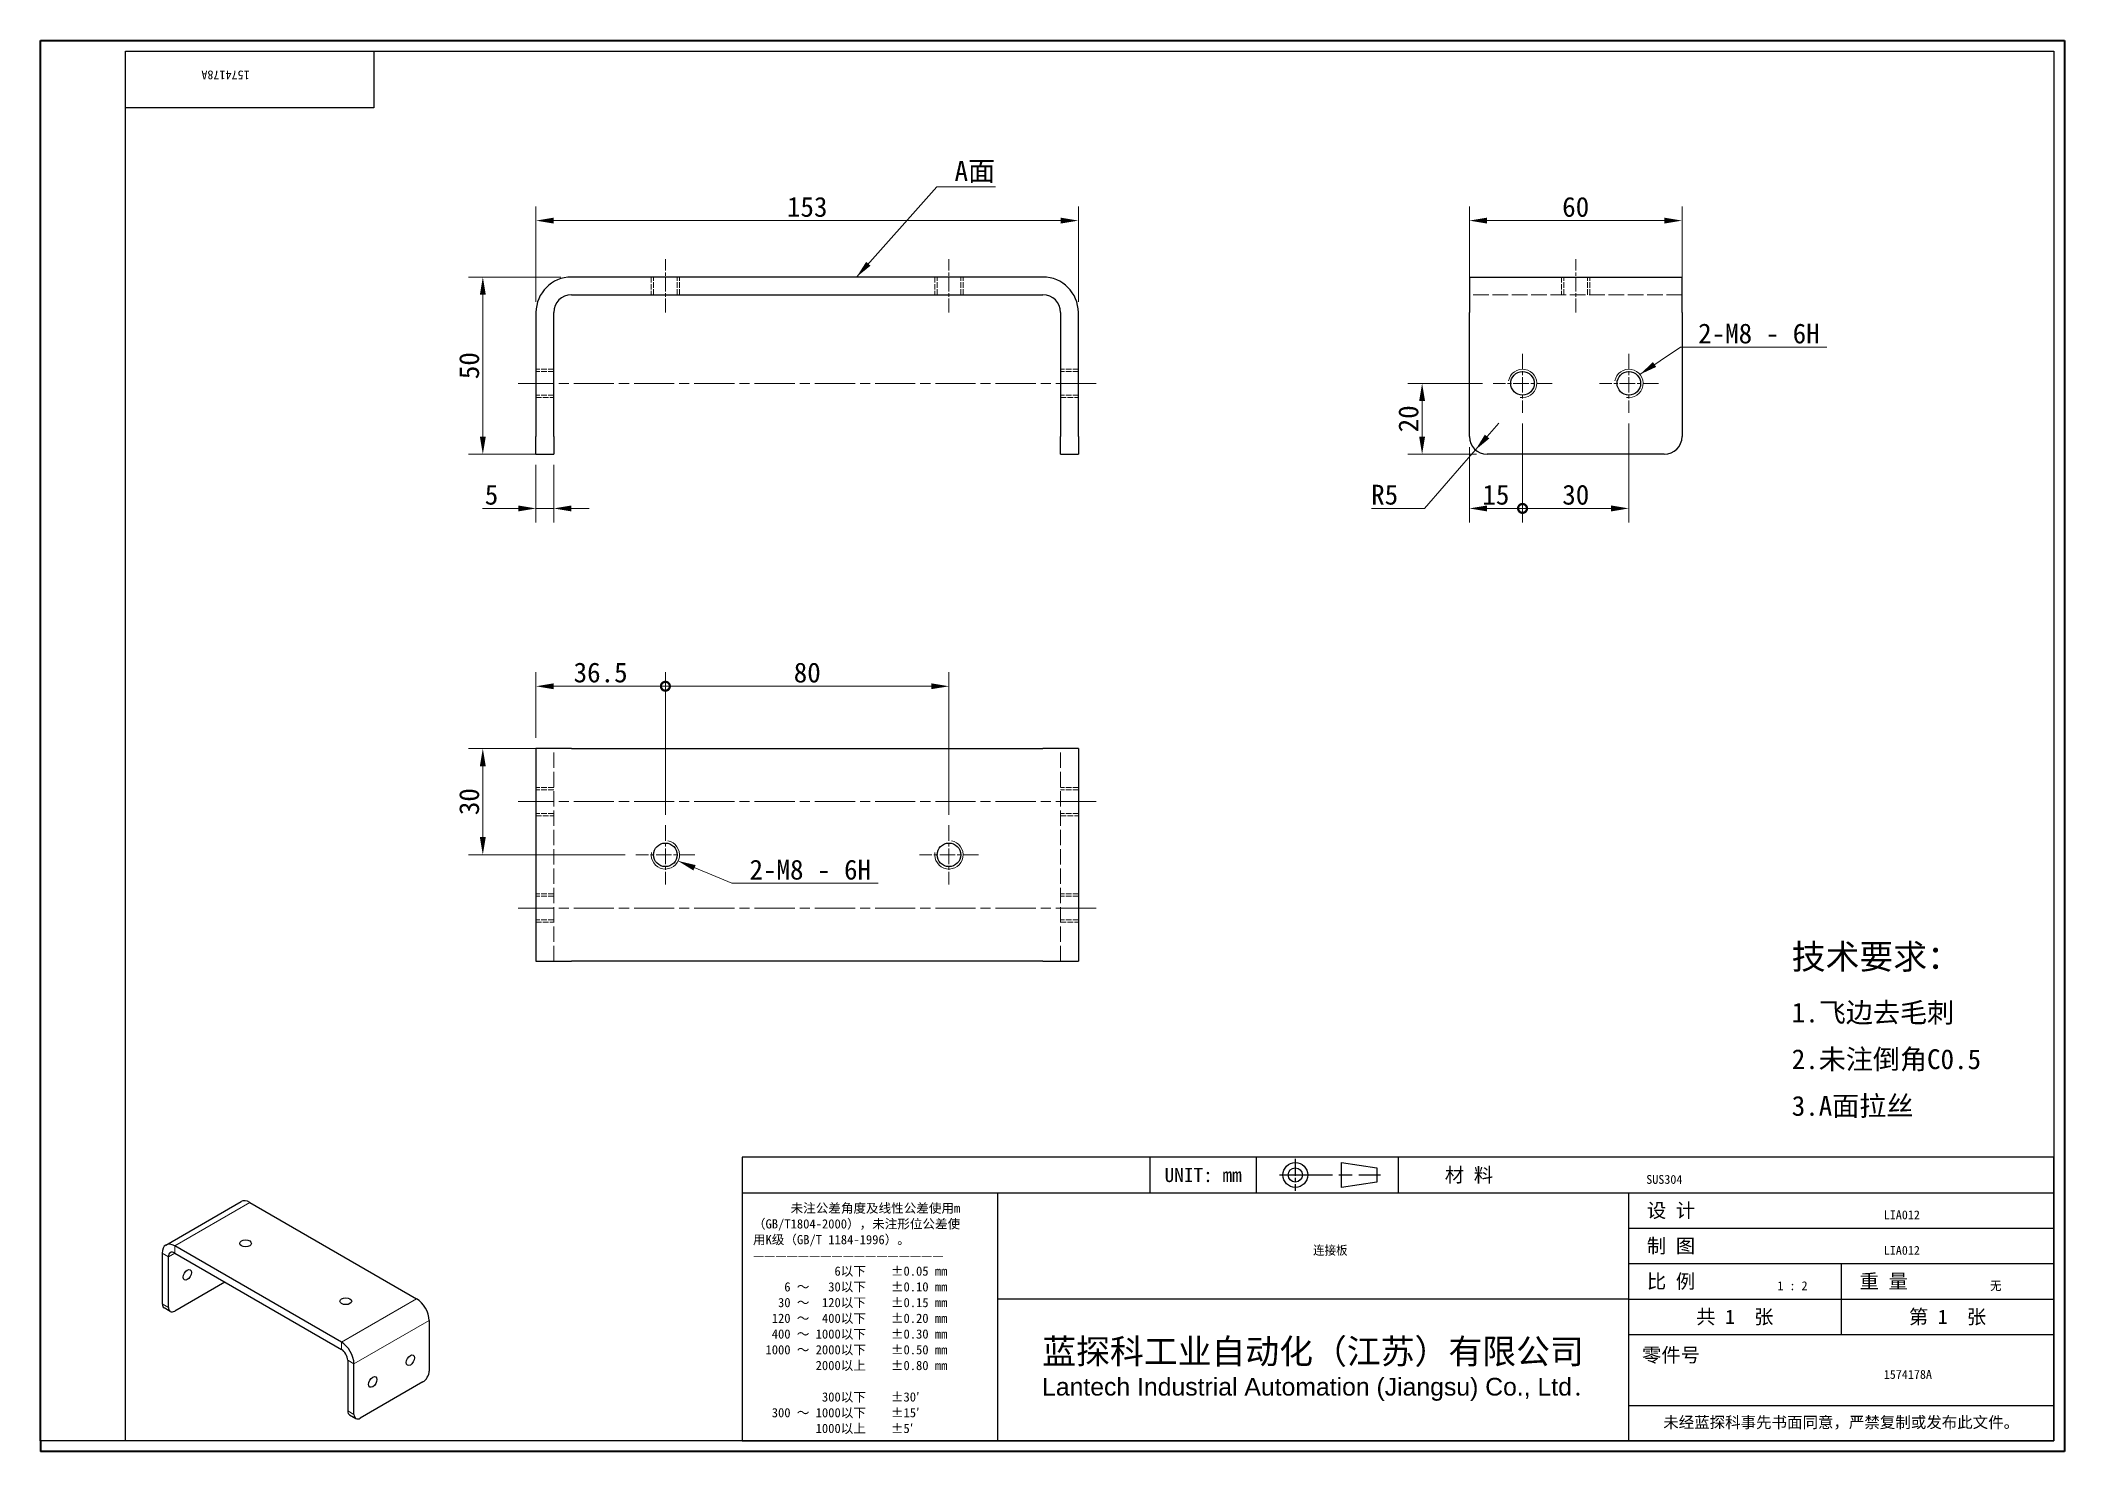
# Model space of a CAD drawing. Header units: millimetres. Extents: x 12 to 583, y 11 to 409.
import ezdxf
from ezdxf.enums import TextEntityAlignment as Align

# ---------------------------------------------------------------- set-up
doc = ezdxf.new("R2018")
doc.units = ezdxf.units.MM
doc.header["$LTSCALE"] = 2
doc.linetypes.add('CHAIN', pattern=[0.3543, 0.2362, -0.0295, 0.0591, -0.0295])
doc.linetypes.add('DASHED', pattern=[0.2067, 0.1654, -0.0413])
for name, color, linetype, lineweight in [('1', 7, 'Continuous', 18), ('可见 (ISO)', 7, 'Continuous', 25), ('可见窄的 (ISO)', 7, 'Continuous', 18), ('图框 (ISO)', 7, 'Continuous', 35), ('标题 (ISO)', 7, 'Continuous', 25)]:
    doc.layers.add(name, color=color, linetype=linetype, lineweight=lineweight)
for name, color, linetype, lineweight, true_color in [('中心标记 (ISO)', 1, 'CHAIN', 18, 0xff0000), ('中心线 (ISO)', 1, 'CHAIN', 18, 0xff0000), ('尺寸 (ISO)', 7, 'Continuous', 18, 0x008000), ('符号 (ISO)', 7, 'Continuous', 18, 0x008000), ('隐藏 (ISO)', 5, 'DASHED', 18, 0x0000ff)]:
    doc.layers.add(name, color=color, linetype=linetype, lineweight=lineweight, true_color=true_color)
doc.styles.get("Standard").update_dxf_attribs({"font": 'simfang.ttf'})
doc.styles.add('文本样式164', font='SimSun.ttf')
doc.styles.add('最新国标', font='simfang.ttf')
doc.styles.add('注释文本 (ISO)', font='simfang.ttf')
doc.dimstyles.new('默认 (GB)', dxfattribs={"dimscale": 2, "dimtxt": 2.8, "dimasz": 2.5, "dimexe": 2, "dimexo": 1.5, "dimgap": 0.5, "dimtad": 1, "dimtoh": 1, "dimdsep": 46, "dimtxsty": '最新国标', "dimcen": 0.09, "dimdle": 10, "dimclrd": 256, "dimclre": 256, "dimclrt": 256, "dimaunit": 1, "dimadec": 3, "dimazin": 2, "dimtfac": 0.535714, "dimtdec": 3, "dimtmove": 0, "dimatfit": 3, "dimfxl": 0, "dimtolj": 1, "dimlwd": -1, "dimlwe": -1, "dimarcsym": 0})
doc.dimstyles.new('默认 (GB)$7', dxfattribs={"dimscale": 2, "dimtxt": 2.8, "dimasz": 2.5, "dimexe": 2, "dimexo": 1.5, "dimgap": 0.5, "dimtad": 1, "dimtoh": 1, "dimdsep": 46, "dimtxsty": '最新国标', "dimcen": 0.09, "dimdle": 10, "dimclrd": 256, "dimclre": 256, "dimclrt": 256, "dimaunit": 1, "dimadec": 3, "dimazin": 2, "dimtfac": 0.535714, "dimtdec": 3, "dimtmove": 0, "dimatfit": 3, "dimfxl": 0, "dimtolj": 1, "dimlwd": -1, "dimlwe": -1, "dimarcsym": 0})

# ---------------------------------------------------------------- blocks, each defined once
blk = doc.blocks.new('图框 最新国标')
at = {"layer": '图框 (ISO)'}
for p, q in [((6, 7), (6, 204.5)), ((6, 204.5), (291.5, 204.5)), ((291.5, 204.5), (291.5, 5.5)), ((6, 7), (6, 5.5)), ((6, 7), (6, 5.5)), ((291.5, 5.5), (6, 5.5))]:
    blk.add_line(p, q, dxfattribs=at)
at = {"layer": '图框 (ISO)', "color": 7, "linetype": 'Continuous', "lineweight": 25}
for p, q in [((18, 203), (290, 203)), ((18, 7), (18, 203)), ((18, 203), (290, 203)), ((53, 203), (53, 195)), ((290, 203), (290, 7)), ((290, 203), (290, 7)), ((53, 195), (18, 195)), ((290, 7), (6, 7)), ((290, 7), (18, 7))]:
    blk.add_line(p, q, dxfattribs=at)
at = {"layer": '图框 (ISO)', "lineweight": 30}
blk.add_attdef('零件代号', text='', height=2.5, rotation=180, dxfattribs=at).set_placement((35.5, 199), align=Align.MIDDLE_CENTER)
blk = doc.blocks.new('标题栏 最新国标')
at = {"layer": '标题 (ISO)'}
for p, q in [((381.98, -183.84), (196.98, -183.84)), ((196.98, -183.84), (196.98, -223.84)), ((254.48, -183.84), (254.48, -188.84)), ((269.48, -183.84), (269.48, -188.84)), ((281.48, -188.09), (281.48, -184.59)), ((281.48, -184.59), (286.48, -185.34)), ((286.48, -185.34), (286.48, -187.34)), ((289.48, -183.84), (289.48, -188.84)), ((381.98, -223.84), (381.98, -183.84)), ((383.48, -183.84), (383.48, -225.34)), ((286.48, -187.34), (281.48, -188.09)), ((196.98, -188.84), (381.98, -188.84)), ((232.98, -188.84), (232.98, -223.84)), ((321.98, -188.84), (321.98, -223.84)), ((321.98, -193.84), (381.98, -193.84)), ((321.98, -198.84), (381.98, -198.84)), ((351.98, -198.84), (351.98, -208.84)), ((321.98, -203.84), (232.98, -203.84)), ((321.98, -203.84), (381.98, -203.84)), ((321.98, -208.84), (381.98, -208.84)), ((321.98, -218.84), (381.98, -218.84)), ((196.98, -223.84), (381.98, -223.84)), ((383.48, -225.34), (196.98, -225.34))]:
    blk.add_line(p, q, dxfattribs=at)
at = {"layer": '标题 (ISO)', "linetype": 'CHAIN', "ltscale": 5.000333}
blk.add_line((274.98, -184.09), (274.98, -188.59), dxfattribs=at)
at = {"layer": '标题 (ISO)', "linetype": 'CHAIN', "ltscale": 15.834605}
blk.add_line((272.73, -186.34), (286.98, -186.34), dxfattribs=at)
at = {"layer": '标题 (ISO)'}
for radius in [1.75, 1]:
    blk.add_circle((274.98, -186.34), radius, dxfattribs=at)
at = {"layer": '1', "style": '文本样式164'}
for s, p in [('UNIT: mm', (261.98, -186.34)), ('材 料', (299.48, -186.34)), ('设 计', (327.98, -191.34)), ('制 图', (327.98, -196.34)), ('比 例', (327.98, -201.34)), ('重 量', (357.98, -201.34)), ('共 1  张', (336.98, -206.34)), ('第 1  张', (366.98, -206.34))]:
    blk.add_text(s, height=2, dxfattribs=at).set_placement(p, align=Align.MIDDLE_CENTER)
at = {"layer": '标题 (ISO)', "style": '注释文本 (ISO)'}
for s, insert, char_height, attachment_point, line_spacing_factor in [('\\fSimSun|b0|i0;{\\H1.3000;      未注公差角度及线性公差使用m\\P}\\fSimSun|b0|i0;{\\H1.3000;（GB/T1804-2000），未注形位公差使\\P}\\fSimSun|b0|i0;{\\H1.3000;用K级（GB/T 1184-1996）。\\P}\\fSimSun|b0|i0;{\\H1.3000;—————————————————\\P}\\fSimSun|b0|i0;{\\H1.3000;             6以下    ±0.05 mm\\P}\\fSimSun|b0|i0;{\\H1.3000;     6 ～   30以下    ±0.10 mm\\P}\\fSimSun|b0|i0;{\\H1.3000;    30 ～  120以下    ±0.15 mm\\P}\\fSimSun|b0|i0;{\\H1.3000;   120 ～  400以下    ±0.20 mm\\P}\\fSimSun|b0|i0;{\\H1.3000;   400 ～ 1000以下    ±0.30 mm\\P}\\fSimSun|b0|i0;{\\H1.3000;  1000 ～ 2000以下    ±0.50 mm\\P}\\fSimSun|b0|i0;{\\H1.3000;          2000以上    ±0.80 mm\\P}\\fSimSun|b0|i0;{\\H1.3000;\\P}\\fSimSun|b0|i0;{\\H1.3000;           300以下    ±30′\\P}\\fSimSun|b0|i0;{\\H1.3000;   300 ～ 1000以下    ±15′\\P}\\fSimSun|b0|i0;{\\H1.3000;          1000以上    ±5′}', (198.48, -206.63), 1.3, 4, 1.023913), ('\\pxsm0.94;\\fMicrosoft YaHei|b0|i0;{\\H3.5000;蓝探科工业自动化（江苏）有限公司\\P}\\fArial|b0|i0;{\\H2.5000;Lantech Industrial Automation (Jiangsu) Co., Ltd}\\fFangSong|b0|i0;{\\H2.5000;.}', (277.48, -213.84), 2, 5, 0.978695)]:
    blk.add_mtext(s, dxfattribs=dict(at, insert=insert, char_height=char_height, attachment_point=attachment_point, line_spacing_factor=line_spacing_factor))
at = {"layer": '标题 (ISO)', "attachment_point": 5, "style": '注释文本 (ISO)'}
for s, insert, char_height in [('\\fFangSong|b0|i0;零件号', (327.98, -211.84), 2), ('\\fSimSun|b0|i0;{\\H1.6000;未经蓝探科事先书面同意，严禁复制或发布此文件。}', (351.98, -221.34), 1.6)]:
    blk.add_mtext(s, dxfattribs=dict(at, insert=insert, char_height=char_height))
at = {"layer": '标题 (ISO)', "lineweight": 30, "flags": 104}
for tag, height, p in [('材料', 2, (324.48, -186.34)), ('设计人', 2, (357.98, -191.34)), ('库存编号', 3.5, (277.48, -196.34)), ('设计人', 2, (357.98, -196.34)), ('视图比例', 2, (342.98, -201.34)), ('质量\\P3;', 2, (372.98, -201.34)), ('零件代号', 3.5, (357.98, -213.84))]:
    blk.add_attdef(tag, text='', height=height, dxfattribs=at).set_placement(p, align=Align.MIDDLE_CENTER)
blk = doc.blocks.new('*D5')
at = {"layer": 'Defpoints', "color": 0, "transparency": 16777216}
for p in [(304.79, 358.19), (151.79, 332.28), (304.79, 332.28)]:
    blk.add_point(p, dxfattribs=at)
at = {"layer": '尺寸 (ISO)', "color": 116, "true_color": 0x00803f, "transparency": 16777216}
for p, q in [((151.79, 335.28), (151.79, 362.19)), ((304.79, 335.28), (304.79, 362.19)), ((156.79, 358.19), (299.79, 358.19))]:
    blk.add_line(p, q, dxfattribs=at)
for points in [[(156.79, 359.03), (156.79, 357.36), (151.79, 358.19)], [(299.79, 359.03), (299.79, 357.36), (304.79, 358.19)]]:
    blk.add_solid(points, dxfattribs=at)
at = {"layer": '尺寸 (ISO)', "transparency": 16777216, "insert": (228.29, 362.03), "char_height": 5.6, "attachment_point": 5, "style": '最新国标'}
blk.add_mtext('\\A1;153', dxfattribs=at)
blk = doc.blocks.new('*D6')
at = {"layer": 'Defpoints', "color": 0, "transparency": 16777216}
for p in [(161.79, 342.28), (136.79, 292.28), (156.79, 292.28)]:
    blk.add_point(p, dxfattribs=at)
at = {"layer": '尺寸 (ISO)', "color": 116, "true_color": 0x00803f, "transparency": 16777216}
for p, q in [((158.79, 342.28), (132.79, 342.28)), ((136.79, 337.28), (136.79, 297.28)), ((153.79, 292.28), (132.79, 292.28))]:
    blk.add_line(p, q, dxfattribs=at)
for points in [[(135.95, 337.28), (137.62, 337.28), (136.79, 342.28)], [(135.95, 297.28), (137.62, 297.28), (136.79, 292.28)]]:
    blk.add_solid(points, dxfattribs=at)
at = {"layer": '尺寸 (ISO)', "transparency": 16777216, "insert": (132.96, 317.28), "char_height": 5.6, "attachment_point": 5, "rotation": 90, "style": '最新国标'}
blk.add_mtext('\\A1;50', dxfattribs=at)
blk = doc.blocks.new('*D7')
at = {"layer": 'Defpoints', "color": 0, "transparency": 16777216}
for p in [(151.79, 292.28), (156.79, 292.28), (156.79, 277.01)]:
    blk.add_point(p, dxfattribs=at)
at = {"layer": '尺寸 (ISO)', "color": 116, "true_color": 0x00803f, "transparency": 16777216}
for p, q in [((151.79, 289.28), (151.79, 273.01)), ((156.79, 289.28), (156.79, 273.01)), ((146.79, 277.01), (136.68, 277.01)), ((156.79, 277.01), (151.79, 277.01)), ((161.79, 277.01), (166.79, 277.01))]:
    blk.add_line(p, q, dxfattribs=at)
for points in [[(146.79, 277.84), (146.79, 276.17), (151.79, 277.01)], [(161.79, 277.84), (161.79, 276.17), (156.79, 277.01)]]:
    blk.add_solid(points, dxfattribs=at)
at = {"layer": '尺寸 (ISO)', "transparency": 16777216, "insert": (139.24, 280.84), "char_height": 5.6, "attachment_point": 5, "style": '最新国标'}
blk.add_mtext('\\A1;5', dxfattribs=at)
blk = doc.blocks.new('*D8')
at = {"layer": 'Defpoints', "color": 0, "transparency": 16777216}
for p in [(475.1, 358.19), (415.1, 332.28), (475.1, 332.28)]:
    blk.add_point(p, dxfattribs=at)
at = {"layer": '尺寸 (ISO)', "color": 116, "true_color": 0x00803f, "transparency": 16777216}
for p, q in [((415.1, 335.28), (415.1, 362.19)), ((475.1, 335.28), (475.1, 362.19)), ((420.1, 358.19), (470.1, 358.19))]:
    blk.add_line(p, q, dxfattribs=at)
for points in [[(420.1, 359.03), (420.1, 357.36), (415.1, 358.19)], [(470.1, 359.03), (470.1, 357.36), (475.1, 358.19)]]:
    blk.add_solid(points, dxfattribs=at)
at = {"layer": '尺寸 (ISO)', "transparency": 16777216, "insert": (445.1, 362.03), "char_height": 5.6, "attachment_point": 5, "style": '最新国标'}
blk.add_mtext('\\A1;60', dxfattribs=at)
blk = doc.blocks.new('_DotSmall')
at = {"color": 0, "linetype": 'ByBlock', "const_width": 0.5}
blk.add_lwpolyline([(-0.0625, 0, 1), (0.0625, 0, 1)], format="xyb", close=True, dxfattribs=at)
blk = doc.blocks.new('*D9')
at = {"layer": 'Defpoints', "color": 0, "transparency": 16777216}
for p in [(430.1, 303.95), (415.1, 297.28), (430.1, 277.01)]:
    blk.add_point(p, dxfattribs=at)
at = {"layer": '尺寸 (ISO)', "color": 116, "true_color": 0x00803f, "transparency": 16777216}
for p, q in [((430.1, 300.95), (430.1, 273.01)), ((415.1, 294.28), (415.1, 273.01)), ((420.1, 277.01), (430.1, 277.01))]:
    blk.add_line(p, q, dxfattribs=at)
blk.add_solid([(420.1, 277.84), (420.1, 276.17), (415.1, 277.01)], dxfattribs=at)
at = {"layer": '尺寸 (ISO)', "color": 116, "true_color": 0x00803f, "transparency": 16777216, "xscale": 5, "yscale": 5, "zscale": 5}
blk.add_blockref('_DotSmall', (430.1, 277.01), dxfattribs=at)
at = {"layer": '尺寸 (ISO)', "transparency": 16777216, "insert": (422.58, 280.84), "char_height": 5.6, "attachment_point": 5, "style": '最新国标'}
blk.add_mtext('\\A1;15', dxfattribs=at)
blk = doc.blocks.new('*D11')
at = {"layer": 'Defpoints', "color": 0, "transparency": 16777216}
for p in [(430.1, 303.95), (460.1, 303.95), (460.1, 277.01)]:
    blk.add_point(p, dxfattribs=at)
at = {"layer": '尺寸 (ISO)', "color": 116, "true_color": 0x00803f, "transparency": 16777216}
for p, q in [((430.1, 300.95), (430.1, 273.01)), ((460.1, 300.95), (460.1, 273.01)), ((430.1, 277.01), (455.1, 277.01))]:
    blk.add_line(p, q, dxfattribs=at)
blk.add_solid([(455.1, 277.84), (455.1, 276.17), (460.1, 277.01)], dxfattribs=at)
at = {"layer": '尺寸 (ISO)', "color": 116, "true_color": 0x00803f, "transparency": 16777216, "xscale": 5, "yscale": 5, "zscale": 5, "rotation": 180}
blk.add_blockref('_DotSmall', (430.1, 277.01), dxfattribs=at)
at = {"layer": '尺寸 (ISO)', "transparency": 16777216, "insert": (445.12, 280.84), "char_height": 5.6, "attachment_point": 5, "style": '最新国标'}
blk.add_mtext('\\A1;30', dxfattribs=at)
blk = doc.blocks.new('*D12')
at = {"layer": 'Defpoints', "color": 0, "transparency": 16777216}
for p in [(401.77, 312.28), (421.77, 312.28), (420.1, 292.28)]:
    blk.add_point(p, dxfattribs=at)
at = {"layer": '尺寸 (ISO)', "color": 116, "true_color": 0x00803f, "transparency": 16777216}
for p, q in [((418.77, 312.28), (397.77, 312.28)), ((401.77, 297.28), (401.77, 307.28)), ((417.1, 292.28), (397.77, 292.28))]:
    blk.add_line(p, q, dxfattribs=at)
for points in [[(400.94, 307.28), (402.61, 307.28), (401.77, 312.28)], [(400.94, 297.28), (402.61, 297.28), (401.77, 292.28)]]:
    blk.add_solid(points, dxfattribs=at)
at = {"layer": '尺寸 (ISO)', "transparency": 16777216, "insert": (397.94, 302.28), "char_height": 5.6, "attachment_point": 5, "rotation": 90, "style": '最新国标'}
blk.add_mtext('\\A1;20', dxfattribs=at)
blk = doc.blocks.new('*D13')
at = {"layer": 'Defpoints', "color": 0, "transparency": 16777216}
for p in [(420.1, 297.28), (416.81, 293.51)]:
    blk.add_point(p, dxfattribs=at)
at = {"layer": '尺寸 (ISO)', "color": 116, "true_color": 0x00803f, "transparency": 16777216}
for p, q in [((420.1, 297.28), (416.81, 293.51)), ((420.1, 297.28), (423.39, 301.04)), ((416.81, 293.51), (413.52, 289.74)), ((402.4, 277.01), (413.52, 289.74)), ((387.49, 277.01), (402.4, 277.01))]:
    blk.add_line(p, q, dxfattribs=at)
blk.add_solid([(419.47, 297.83), (420.72, 296.73), (416.81, 293.51)], dxfattribs=at)
at = {"layer": '尺寸 (ISO)', "transparency": 16777216, "insert": (391.2, 280.84), "char_height": 5.6, "attachment_point": 5, "style": '最新国标'}
blk.add_mtext('\\A1;R5', dxfattribs=at)
blk = doc.blocks.new('*D14')
at = {"layer": 'Defpoints', "color": 0, "transparency": 16777216}
for p in [(161.79, 209.3), (136.79, 179.3), (179.96, 179.3)]:
    blk.add_point(p, dxfattribs=at)
at = {"layer": '尺寸 (ISO)', "color": 116, "true_color": 0x00803f, "transparency": 16777216}
for p, q in [((158.79, 209.3), (132.79, 209.3)), ((136.79, 204.3), (136.79, 184.3)), ((176.96, 179.3), (132.79, 179.3))]:
    blk.add_line(p, q, dxfattribs=at)
for points in [[(135.95, 204.3), (137.62, 204.3), (136.79, 209.3)], [(135.95, 184.3), (137.62, 184.3), (136.79, 179.3)]]:
    blk.add_solid(points, dxfattribs=at)
at = {"layer": '尺寸 (ISO)', "transparency": 16777216, "insert": (132.96, 194.3), "char_height": 5.6, "attachment_point": 5, "rotation": 90, "style": '最新国标'}
blk.add_mtext('\\A1;30', dxfattribs=at)
blk = doc.blocks.new('*D15')
at = {"layer": 'Defpoints', "color": 0, "transparency": 16777216}
for p in [(188.29, 226.85), (151.79, 209.3), (188.29, 187.63)]:
    blk.add_point(p, dxfattribs=at)
at = {"layer": '尺寸 (ISO)', "color": 116, "true_color": 0x00803f, "transparency": 16777216}
for p, q in [((151.79, 212.3), (151.79, 230.85)), ((188.29, 190.63), (188.29, 230.85)), ((156.79, 226.85), (188.29, 226.85))]:
    blk.add_line(p, q, dxfattribs=at)
blk.add_solid([(156.79, 227.68), (156.79, 226.02), (151.79, 226.85)], dxfattribs=at)
at = {"layer": '尺寸 (ISO)', "color": 116, "true_color": 0x00803f, "transparency": 16777216, "xscale": 5, "yscale": 5, "zscale": 5}
blk.add_blockref('_DotSmall', (188.29, 226.85), dxfattribs=at)
at = {"layer": '尺寸 (ISO)', "transparency": 16777216, "insert": (170.02, 230.7), "char_height": 5.6, "attachment_point": 5, "style": '最新国标'}
blk.add_mtext('\\A1;36.5', dxfattribs=at)
blk = doc.blocks.new('*D16')
at = {"layer": 'Defpoints', "color": 0, "transparency": 16777216}
for p in [(268.29, 226.85), (188.29, 187.63), (268.29, 187.63)]:
    blk.add_point(p, dxfattribs=at)
at = {"layer": '尺寸 (ISO)', "color": 116, "true_color": 0x00803f, "transparency": 16777216}
for p, q in [((188.29, 190.63), (188.29, 230.85)), ((268.29, 190.63), (268.29, 230.85)), ((188.29, 226.85), (263.29, 226.85))]:
    blk.add_line(p, q, dxfattribs=at)
blk.add_solid([(263.29, 227.68), (263.29, 226.02), (268.29, 226.85)], dxfattribs=at)
at = {"layer": '尺寸 (ISO)', "color": 116, "true_color": 0x00803f, "transparency": 16777216, "xscale": 5, "yscale": 5, "zscale": 5, "rotation": 180}
blk.add_blockref('_DotSmall', (188.29, 226.85), dxfattribs=at)
at = {"layer": '尺寸 (ISO)', "transparency": 16777216, "insert": (228.31, 230.68), "char_height": 5.6, "attachment_point": 5, "style": '最新国标'}
blk.add_mtext('\\A1;80', dxfattribs=at)

msp = doc.modelspace()

# ---------------------------------------------------------------- linework, layer by layer
at = {"layer": '中心标记 (ISO)', "ltscale": 9.249035}
for p, q in [((430.097, 320.601), (430.097, 303.954)), ((460.097, 320.601), (460.097, 303.954)), ((438.42, 312.277), (421.773, 312.277)), ((468.42, 312.277), (451.773, 312.277)), ((188.288, 187.625), (188.288, 170.978)), ((268.288, 187.625), (268.288, 170.978)), ((196.611, 179.302), (179.964, 179.302)), ((276.611, 179.302), (259.964, 179.302))]:
    msp.add_line(p, q, dxfattribs=at)
at = {"layer": '中心线 (ISO)', "ltscale": 8.333956}
for p, q in [((188.288, 332.277), (188.288, 347.277)), ((268.288, 332.277), (268.288, 347.277)), ((445.097, 332.277), (445.097, 347.277))]:
    msp.add_line(p, q, dxfattribs=at)
at = {"layer": '中心线 (ISO)', "ltscale": 23.990969}
for p, q in [((309.788, 312.277), (146.788, 312.277)), ((309.788, 194.302), (146.788, 194.302)), ((309.788, 164.302), (146.788, 164.302))]:
    msp.add_line(p, q, dxfattribs=at)
at = {"layer": '可见 (ISO)'}
for p, q in [((294.788, 342.277), (161.788, 342.277)), ((161.788, 337.277), (294.788, 337.277)), ((415.097, 342.277), (475.097, 342.277)), ((415.097, 342.277), (415.097, 332.277)), ((475.097, 332.277), (475.097, 342.277)), ((151.788, 332.277), (151.788, 297.277)), ((156.788, 297.277), (156.788, 332.277)), ((299.788, 332.277), (299.788, 297.277)), ((304.788, 297.277), (304.788, 332.277)), ((415.097, 297.277), (415.097, 332.277)), ((475.097, 332.277), (475.097, 297.277)), ((151.788, 292.277), (151.788, 297.277)), ((156.788, 297.277), (156.788, 292.277)), ((299.788, 292.277), (299.788, 297.277)), ((304.788, 297.277), (304.788, 292.277)), ((151.788, 292.277), (156.788, 292.277)), ((299.788, 292.277), (304.788, 292.277)), ((470.097, 292.277), (420.097, 292.277)), ((151.788, 209.302), (151.788, 149.302)), ((161.788, 209.302), (151.788, 209.302)), ((161.788, 209.302), (294.788, 209.302)), ((304.788, 209.302), (294.788, 209.302)), ((304.788, 209.302), (304.788, 149.302)), ((151.788, 149.302), (161.788, 149.302)), ((294.788, 149.302), (161.788, 149.302)), ((294.788, 149.302), (304.788, 149.302)), ((47.38, 69.248), (68.594, 81.495)), ((71.094, 81.248), (118.116, 54.099)), ((96.903, 41.852), (49.88, 69)), ((46.345, 66.959), (46.345, 52.67)), ((48.113, 51.65), (48.113, 65.938)), ((49.88, 66.959), (96.903, 39.81)), ((64.022, 58.794), (49.88, 50.629)), ((48.63, 50.505), (46.863, 51.526)), ((121.652, 47.975), (121.652, 33.687)), ((98.671, 36.748), (98.671, 22.46)), ((100.438, 21.439), (100.438, 35.728)), ((119.884, 30.625), (102.206, 20.419)), ((99.188, 21.315), (100.956, 20.295))]:
    msp.add_line(p, q, dxfattribs=at)
for centre in [(430.097, 312.277), (460.097, 312.277), (188.288, 179.302), (268.288, 179.302)]:
    msp.add_circle(centre, 3.324, dxfattribs=at)
for centre, radius, start, end in [((161.788, 332.277), 10, 90, 180), ((161.788, 332.277), 5, 90, 180), ((294.788, 332.277), 10, 0, 90), ((294.788, 332.277), 5, 0, 90), ((420.097, 297.277), 5, 180, 270), ((470.097, 297.277), 5, 270, 0)]:
    msp.add_arc(centre, radius, start, end, dxfattribs=at)
for centre, major_axis, start_param, end_param in [((71.094, 77.165), (-2.5, 4.33), 5.4977871, 6.2831853), ((49.88, 64.918), (-2.5, 4.33), 5.4977871, 7.0685835), ((49.88, 64.918), (-1.25, 2.165), 5.4977871, 7.0685835), ((48.113, 53.691), (-1.25, -2.165), 5.4977871, 6.2831853), ((49.88, 52.67), (-1.25, -2.165), 5.4977871, 7.0685835), ((118.116, 50.017), (2.5, -4.33), 0.7853982, 2.3561945), ((96.903, 37.769), (-2.5, 4.33), 3.9269908, 5.4977871), ((96.903, 37.769), (1.25, -2.165), 0.7853982, 2.3561945), ((119.884, 32.666), (-1.25, -2.165), 0.7853982, 2.3561945), ((100.438, 23.48), (-1.25, -2.165), 5.4977871, 6.2831853), ((102.206, 22.46), (-1.25, -2.165), 5.4977871, 7.0685835)]:
    msp.add_ellipse(centre, major_axis=major_axis, ratio=0.5773503, start_param=start_param, end_param=end_param, dxfattribs=at)
for centre, major_axis in [((69.856, 69.715), (-1.662, 0)), ((53.416, 60.835), (0.831, 1.439)), ((98.14, 53.385), (-1.662, 0)), ((116.348, 36.748), (0.831, 1.439)), ((105.742, 30.625), (0.831, 1.439))]:
    msp.add_ellipse(centre, major_axis=major_axis, ratio=0.5773503, dxfattribs=at)
at = {"layer": '可见窄的 (ISO)'}
for p, q in [((71.094, 81.248), (49.88, 69)), ((49.88, 69), (49.88, 66.959)), ((46.345, 66.959), (48.113, 65.938)), ((48.113, 65.938), (49.88, 66.959)), ((48.113, 51.65), (46.345, 52.67)), ((118.116, 54.099), (96.903, 41.852)), ((121.652, 47.975), (100.438, 35.728)), ((96.903, 41.852), (96.903, 39.81)), ((100.438, 35.728), (98.671, 36.748)), ((100.438, 21.439), (98.671, 22.46))]:
    msp.add_line(p, q, dxfattribs=at)
for centre, start, end in [((430.097, 312.277), 260, 170), ((460.097, 312.277), 260, 170), ((188.288, 179.302), 170, 80), ((268.288, 179.302), 170, 80)]:
    msp.add_arc(centre, 4, start, end, dxfattribs=at)
at = {"layer": '隐藏 (ISO)', "ltscale": 4.761642}
for p, q in [((184.288, 342.277), (184.288, 337.277)), ((184.964, 337.277), (184.964, 342.277)), ((191.611, 337.277), (191.611, 342.277)), ((192.288, 337.277), (192.288, 342.277)), ((264.288, 342.277), (264.288, 337.277)), ((264.964, 337.277), (264.964, 342.277)), ((271.611, 337.277), (271.611, 342.277)), ((272.288, 337.277), (272.288, 342.277)), ((441.097, 342.277), (441.097, 337.277)), ((441.773, 337.277), (441.773, 342.277)), ((448.42, 337.277), (448.42, 342.277)), ((449.097, 337.277), (449.097, 342.277)), ((156.788, 316.277), (151.788, 316.277)), ((156.788, 315.601), (151.788, 315.601)), ((304.788, 316.277), (299.788, 316.277)), ((304.788, 315.601), (299.788, 315.601)), ((156.788, 308.954), (151.788, 308.954)), ((304.788, 308.954), (299.788, 308.954)), ((151.788, 308.277), (156.788, 308.277)), ((299.788, 308.277), (304.788, 308.277)), ((156.788, 198.302), (151.788, 198.302)), ((156.788, 197.625), (151.788, 197.625)), ((304.788, 198.302), (299.788, 198.302)), ((304.788, 197.625), (299.788, 197.625)), ((156.788, 190.978), (151.788, 190.978)), ((151.788, 190.302), (156.788, 190.302)), ((304.788, 190.978), (299.788, 190.978)), ((299.788, 190.302), (304.788, 190.302)), ((156.788, 168.302), (151.788, 168.302)), ((156.788, 167.625), (151.788, 167.625)), ((304.788, 168.302), (299.788, 168.302)), ((304.788, 167.625), (299.788, 167.625)), ((156.788, 160.978), (151.788, 160.978)), ((151.788, 160.302), (156.788, 160.302)), ((304.788, 160.978), (299.788, 160.978)), ((299.788, 160.302), (304.788, 160.302))]:
    msp.add_line(p, q, dxfattribs=at)
at = {"layer": '隐藏 (ISO)', "ltscale": 13.194353}
for p, q in [((475.097, 337.277), (415.097, 337.277)), ((156.788, 149.302), (156.788, 209.302)), ((299.788, 149.302), (299.788, 209.302))]:
    msp.add_line(p, q, dxfattribs=at)

# ---------------------------------------------------------------- block references
ref = msp.add_blockref('图框 最新国标', (0, 0), dxfattribs=dict(xscale=2, yscale=2, zscale=2))
lines = msp.add_mtext('1574178A', dxfattribs={"layer": '图框 (ISO)', "insert": (71, 398), "char_height": 2.5, "attachment_point": 1, "rotation": 180})
ref.add_attrib('零件代号', '', (71, 398)).embed_mtext(lines)
ref = msp.add_blockref('标题栏 最新国标', (-183.965, 461.689), dxfattribs=dict(xscale=2, yscale=2, zscale=2))
lines = msp.add_mtext('1574178A', dxfattribs={"layer": '标题 (ISO)', "insert": (532, 34), "char_height": 2.5, "attachment_point": 1})
ref.add_attrib('零件代号', '', (532, 34), dxfattribs={"flags": 104}).embed_mtext(lines)
lines = msp.add_mtext('连接板', dxfattribs={"layer": '标题 (ISO)', "insert": (371, 69), "char_height": 2.5, "attachment_point": 1})
ref.add_attrib('库存编号', '', (371, 69), dxfattribs={"flags": 104}).embed_mtext(lines)
lines = msp.add_mtext('无', dxfattribs={"layer": '标题 (ISO)', "insert": (562, 59), "char_height": 2.5, "attachment_point": 1})
ref.add_attrib('质量\\P3;', '', (562, 59), dxfattribs={"flags": 104}).embed_mtext(lines)
lines = msp.add_mtext('1 : 2', dxfattribs={"layer": '标题 (ISO)', "insert": (502, 59), "char_height": 2.5, "attachment_point": 1})
ref.add_attrib('视图比例', '', (502, 59), dxfattribs={"flags": 104}).embed_mtext(lines)
lines = msp.add_mtext('LIA012', dxfattribs={"layer": '标题 (ISO)', "insert": (532, 79), "char_height": 2.5, "attachment_point": 1})
ref.add_attrib('设计人', '', (532, 79), dxfattribs={"flags": 104}).embed_mtext(lines)
lines = msp.add_mtext('LIA012', dxfattribs={"layer": '标题 (ISO)', "insert": (532, 69), "char_height": 2.5, "attachment_point": 1})
ref.add_attrib('设计人', '', (532, 69), dxfattribs={"flags": 104}).embed_mtext(lines)
lines = msp.add_mtext('SUS304', dxfattribs={"layer": '标题 (ISO)', "insert": (465, 89), "char_height": 2.5, "attachment_point": 1})
ref.add_attrib('材料', '', (465, 89), dxfattribs={"flags": 104}).embed_mtext(lines)

# ---------------------------------------------------------------- texts
at = {"layer": '符号 (ISO)', "insert": (269.87, 374.991), "char_height": 5.6, "width": 12.57544, "attachment_point": 1, "style": '最新国标'}
msp.add_mtext('\\fFangSong|b0|i0;A面', dxfattribs=at)
at = {"layer": '符号 (ISO)'}
for s, insert, char_height, width, attachment_point, line_spacing_factor, style in [('2-M8 - 6H', (479.642, 323.476), 5.6, 38.10358, 7, 0.49, '最新国标'), ('2-M8 - 6H', (212.027, 172.234), 5.6, 38.10358, 7, 0.49, '最新国标'), ('\\pxsm1.41;\\fFangSong|b0|i0;{\\H7.0000;技术要求：}\\fFangSong|b0|i0;{\\H5.6000;\\P}\\fFangSong|b0|i0;{\\H5.6000;1.飞边去毛刺\\P}\\fFangSong|b0|i0;{\\H5.6000;2.未注倒角C0.5\\P}\\fFangSong|b0|i0;{\\H5.6000;3.A面拉丝\\P}', (506.044, 129.578), 4, 58.68538, 4, 1.305367, '注释文本 (ISO)')]:
    msp.add_mtext(s, dxfattribs=dict(at, insert=insert, char_height=char_height, width=width, attachment_point=attachment_point, line_spacing_factor=line_spacing_factor, style=style))

# ---------------------------------------------------------------- dimensions: what is measured, and where the dimension line sits
at = {"layer": '尺寸 (ISO)', "color": 116, "true_color": 0x00803f}
for base, p1, p2, angle, override, picture, middle in [((304.788, 358.195), (151.788, 332.277), (304.788, 332.277), 180, {"dimgap": 0.5, "dimtoh": 0, "dimdec": 2, "dimtol": 0, "dimlim": 0, "dimtp": 0, "dimtm": 0, "dimtdec": 3, "dimtofl": 0, "dimatfit": 1}, '*D5', (228.288, 358.195)), ((136.788, 292.277), (161.788, 342.277), (156.788, 292.277), 90, {"dimgap": 0.5, "dimtoh": 0, "dimdec": 2, "dimtol": 0, "dimlim": 0, "dimtp": 0, "dimtm": 0, "dimtdec": 3, "dimtofl": 0, "dimatfit": 1}, '*D6', (136.788, 317.277)), ((401.773, 312.277), (420.097, 292.277), (421.773, 312.277), 90, {"dimgap": 0.5, "dimtoh": 0, "dimdec": 2, "dimtol": 0, "dimlim": 0, "dimtp": 0, "dimtm": 0, "dimtdec": 3, "dimtofl": 0, "dimatfit": 1}, '*D12', (401.773, 302.277)), ((430.097, 277.006), (415.097, 297.277), (430.097, 303.954), 180, {"dimgap": 0.5, "dimtoh": 0, "dimdec": 2, "dimblk2": 'DotSmall', "dimsah": 1, "dimdle": 0, "dimtol": 0, "dimlim": 0, "dimtp": 0, "dimtm": 0, "dimtdec": 3, "dimtofl": 0, "dimatfit": 1}, '*D9', (422.577, 277.006)), ((460.097, 277.006), (430.097, 303.954), (460.097, 303.954), 180, {"dimgap": 0.5, "dimtoh": 0, "dimdec": 2, "dimblk1": 'DotSmall', "dimsah": 1, "dimdle": 0, "dimtol": 0, "dimlim": 0, "dimtp": 0, "dimtm": 0, "dimtdec": 3, "dimtofl": 0, "dimatfit": 1}, '*D11', (445.117, 277.006)), ((156.788, 277.006), (151.788, 292.277), (156.788, 292.277), 180, {"dimgap": 0.5, "dimtoh": 0, "dimdec": 2, "dimtol": 0, "dimlim": 0, "dimtp": 0, "dimtm": 0, "dimtdec": 3, "dimtofl": 1, "dimatfit": 1}, '*D7', (139.236, 277.006)), ((188.288, 226.851), (151.788, 209.302), (188.288, 187.625), 180, {"dimgap": 0.5, "dimtoh": 0, "dimdec": 2, "dimblk2": 'DotSmall', "dimsah": 1, "dimdle": 0, "dimtol": 0, "dimlim": 0, "dimtp": 0, "dimtm": 0, "dimtdec": 3, "dimtofl": 0, "dimatfit": 1}, '*D15', (170.018, 226.851)), ((268.288, 226.851), (188.288, 187.625), (268.288, 187.625), 180, {"dimgap": 0.5, "dimtoh": 0, "dimdec": 2, "dimblk1": 'DotSmall', "dimsah": 1, "dimdle": 0, "dimtol": 0, "dimlim": 0, "dimtp": 0, "dimtm": 0, "dimtdec": 3, "dimtofl": 0, "dimatfit": 1}, '*D16', (228.308, 226.851)), ((136.788, 179.302), (161.788, 209.302), (179.964, 179.302), 270, {"dimgap": 0.5, "dimtoh": 0, "dimdec": 2, "dimtol": 0, "dimlim": 0, "dimtp": 0, "dimtm": 0, "dimtdec": 3, "dimtofl": 0, "dimatfit": 1}, '*D14', (136.788, 194.302))]:
    dim = msp.add_linear_dim(base=base, p1=p1, p2=p2, angle=angle, dimstyle='默认 (GB)', override=override, dxfattribs=at)
    dim.commit()
    dim.dimension.update_dxf_attribs({"geometry": picture, "text_midpoint": middle, "dimtype": 160})
dim = msp.add_linear_dim(base=(475.097, 358.195), p1=(415.097, 332.277), p2=(475.097, 332.277), dimstyle='默认 (GB)', override={"dimgap": 0.5, "dimtoh": 0, "dimdec": 2, "dimtol": 0, "dimlim": 0, "dimtp": 0, "dimtm": 0, "dimtdec": 3, "dimtofl": 0, "dimatfit": 1}, dxfattribs=at)
dim.commit()
dim.dimension.update_dxf_attribs({"geometry": '*D8', "text_midpoint": (445.097, 358.195), "dimtype": 160})
dim = msp.add_radius_dim(center=(420.097, 297.277), mpoint=(416.808, 293.511), dimstyle='默认 (GB)', override={"dimgap": 0.5, "dimtih": 1, "dimdec": 2, "dimlfac": 1, "dimcen": 0, "dimtol": 0, "dimlim": 0, "dimtp": 0, "dimtm": 0, "dimtdec": 3}, dxfattribs=at)
dim.commit()
dim.dimension.update_dxf_attribs({"geometry": '*D13', "text_midpoint": (391.205, 277.006), "dimtype": 164})

# ---------------------------------------------------------------- leaders
at = {"layer": '符号 (ISO)', "annotation_type": 0, "has_hookline": 1, "hookline_direction": 0}
for points, text_width in [([(242.212, 342.277), (264.87, 367.686), (269.87, 367.686)], 11.552), ([(463.2, 314.8), (474.642, 322.543), (479.642, 322.543)], 36.288), ([(191.891, 177.565), (207.027, 171.301), (212.027, 171.301)], 36.288)]:
    msp.add_leader(points, dimstyle='默认 (GB)$7', override={"dimgap": 0, "dimtad": 1}, dxfattribs=dict(at, text_width=text_width))

doc.saveas('drawing.dxf')
